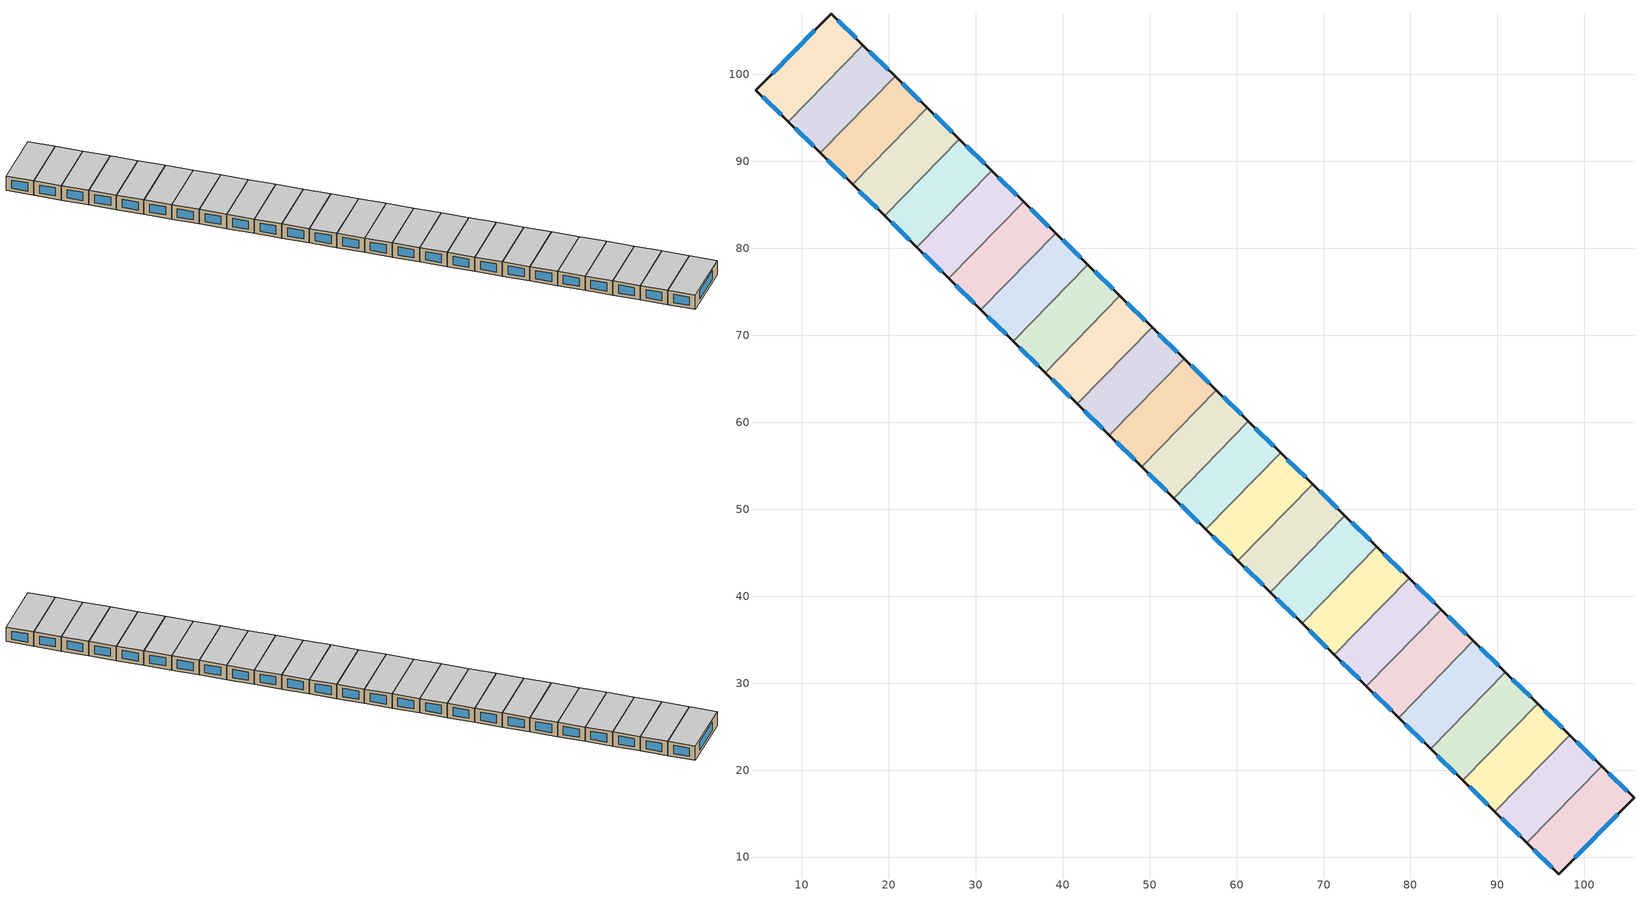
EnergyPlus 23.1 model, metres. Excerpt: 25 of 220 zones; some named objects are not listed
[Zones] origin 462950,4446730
b4d3a6907eb68654_F2_dwelling_0
 floor to b4d3a6907eb68654_F1_dwelling_0 (EU_floor_Construction): 105.7,16.8 97.07,8.03 93.39,11.62 101.99,20.43 z6
 wall outside (EU_wall_Construction): 93.39,11.62 97.07,8.03 105.7,16.8 101.99,20.43 z6:9
 wall to b4d3a6907eb68654_F2_dwelling_1 (EU_wall_Construction): 101.99,20.43 93.39,11.62 z6:9
 window (EU_Window_Construction): 104.91,17.58 102.79,19.65 / 98.92,9.91 103.85,14.92 / 94.18,10.85 96.28,8.8 z6.64:8.36
 ceiling to b4d3a6907eb68654_F3_dwelling_0 (EU_floor_Construction): 97.07,8.03 105.7,16.8 101.99,20.43 93.39,11.62 z9
b4d3a6907eb68654_F2_dwelling_1
 floor to b4d3a6907eb68654_F1_dwelling_1 (EU_floor_Construction): 101.99,20.43 93.39,11.62 89.7,15.23 98.3,24.03 z6
 wall outside (EU_wall_Construction): 89.7,15.23 93.39,11.62 / 101.99,20.43 98.3,24.03 z6:9
 wall to b4d3a6907eb68654_F2_dwelling_2 (EU_wall_Construction): 98.3,24.03 89.7,15.23 z6:9
 window (EU_Window_Construction): 90.49,14.45 92.6,12.39 / 101.2,21.2 99.09,23.26 z6.64:8.36
 ceiling to b4d3a6907eb68654_F3_dwelling_1 (EU_floor_Construction): 93.39,11.62 101.99,20.43 98.3,24.03 89.7,15.23 z9
b4d3a6907eb68654_F2_dwelling_10
 floor to b4d3a6907eb68654_F1_dwelling_10 (EU_floor_Construction): 68.76,52.88 60.16,44.08 56.47,47.69 65.06,56.49 z6
 wall outside (EU_wall_Construction): 56.47,47.69 60.16,44.08 / 68.76,52.88 65.06,56.49 z6:9
 wall to b4d3a6907eb68654_F2_dwelling_9 (EU_wall_Construction): 60.16,44.08 68.76,52.88 z6:9
 wall to b4d3a6907eb68654_F2_dwelling_11 (EU_wall_Construction): 65.06,56.49 56.47,47.69 z6:9
 window (EU_Window_Construction): 57.26,46.91 59.37,44.85 / 67.97,53.65 65.85,55.72 z6.64:8.36
 ceiling to b4d3a6907eb68654_F3_dwelling_10 (EU_floor_Construction): 60.16,44.08 68.76,52.88 65.06,56.49 56.47,47.69 z9
b4d3a6907eb68654_F2_dwelling_11
 floor to b4d3a6907eb68654_F1_dwelling_11 (EU_floor_Construction): 65.06,56.49 56.47,47.69 52.77,51.29 61.37,60.1 z6
 wall outside (EU_wall_Construction): 52.77,51.29 56.47,47.69 / 65.06,56.49 61.37,60.1 z6:9
 wall to b4d3a6907eb68654_F2_dwelling_12 (EU_wall_Construction): 61.37,60.1 52.77,51.29 z6:9
 window (EU_Window_Construction): 53.56,50.52 55.67,48.46 / 64.27,57.26 62.16,59.32 z6.64:8.36
 ceiling to b4d3a6907eb68654_F3_dwelling_11 (EU_floor_Construction): 56.47,47.69 65.06,56.49 61.37,60.1 52.77,51.29 z9
b4d3a6907eb68654_F2_dwelling_12
 floor to b4d3a6907eb68654_F1_dwelling_12 (EU_floor_Construction): 61.37,60.1 52.77,51.29 49.08,54.9 57.68,63.7 z6
 wall outside (EU_wall_Construction): 49.08,54.9 52.77,51.29 / 61.37,60.1 57.68,63.7 z6:9
 wall to b4d3a6907eb68654_F2_dwelling_13 (EU_wall_Construction): 57.68,63.7 49.08,54.9 z6:9
 window (EU_Window_Construction): 49.87,54.13 51.98,52.06 / 60.58,60.87 58.47,62.93 z6.64:8.36
 ceiling to b4d3a6907eb68654_F3_dwelling_12 (EU_floor_Construction): 52.77,51.29 61.37,60.1 57.68,63.7 49.08,54.9 z9
b4d3a6907eb68654_F2_dwelling_13
 floor to b4d3a6907eb68654_F1_dwelling_13 (EU_floor_Construction): 57.68,63.7 49.08,54.9 45.39,58.51 53.98,67.31 z6
 wall outside (EU_wall_Construction): 45.39,58.51 49.08,54.9 / 57.68,63.7 53.98,67.31 z6:9
 wall to b4d3a6907eb68654_F2_dwelling_14 (EU_wall_Construction): 53.98,67.31 45.39,58.51 z6:9
 window (EU_Window_Construction): 46.18,57.73 48.29,55.67 / 56.89,64.47 54.77,66.54 z6.64:8.36
 ceiling to b4d3a6907eb68654_F3_dwelling_13 (EU_floor_Construction): 49.08,54.9 57.68,63.7 53.98,67.31 45.39,58.51 z9
b4d3a6907eb68654_F2_dwelling_14
 floor to b4d3a6907eb68654_F1_dwelling_14 (EU_floor_Construction): 53.98,67.31 45.39,58.51 41.69,62.11 50.29,70.92 z6
 wall outside (EU_wall_Construction): 41.69,62.11 45.39,58.51 / 53.98,67.31 50.29,70.92 z6:9
 wall to b4d3a6907eb68654_F2_dwelling_15 (EU_wall_Construction): 50.29,70.92 41.69,62.11 z6:9
 window (EU_Window_Construction): 42.48,61.34 44.59,59.28 / 53.19,68.08 51.08,70.14 z6.64:8.36
 ceiling to b4d3a6907eb68654_F3_dwelling_14 (EU_floor_Construction): 45.39,58.51 53.98,67.31 50.29,70.92 41.69,62.11 z9
b4d3a6907eb68654_F2_dwelling_15
 floor to b4d3a6907eb68654_F1_dwelling_15 (EU_floor_Construction): 50.29,70.92 41.69,62.11 38,65.72 46.6,74.52 z6
 wall outside (EU_wall_Construction): 38,65.72 41.69,62.11 / 50.29,70.92 46.6,74.52 z6:9
 wall to b4d3a6907eb68654_F2_dwelling_16 (EU_wall_Construction): 46.6,74.52 38,65.72 z6:9
 window (EU_Window_Construction): 38.79,64.95 40.9,62.89 / 49.5,71.69 47.39,73.75 z6.64:8.36
 ceiling to b4d3a6907eb68654_F3_dwelling_15 (EU_floor_Construction): 41.69,62.11 50.29,70.92 46.6,74.52 38,65.72 z9
b4d3a6907eb68654_F2_dwelling_16
 floor to b4d3a6907eb68654_F1_dwelling_16 (EU_floor_Construction): 46.6,74.52 38,65.72 34.31,69.33 42.9,78.13 z6
 wall outside (EU_wall_Construction): 34.31,69.33 38,65.72 / 46.6,74.52 42.9,78.13 z6:9
 wall to b4d3a6907eb68654_F2_dwelling_17 (EU_wall_Construction): 42.9,78.13 34.31,69.33 z6:9
 window (EU_Window_Construction): 35.1,68.55 37.21,66.49 / 45.8,75.3 43.69,77.36 z6.64:8.36
 ceiling to b4d3a6907eb68654_F3_dwelling_16 (EU_floor_Construction): 38,65.72 46.6,74.52 42.9,78.13 34.31,69.33 z9
b4d3a6907eb68654_F2_dwelling_17
 floor to b4d3a6907eb68654_F1_dwelling_17 (EU_floor_Construction): 42.9,78.13 34.31,69.33 30.61,72.93 39.21,81.74 z6
 wall outside (EU_wall_Construction): 30.61,72.93 34.31,69.33 / 42.9,78.13 39.21,81.74 z6:9
 wall to b4d3a6907eb68654_F2_dwelling_18 (EU_wall_Construction): 39.21,81.74 30.61,72.93 z6:9
 window (EU_Window_Construction): 31.4,72.16 33.51,70.1 / 42.11,78.9 40,80.96 z6.64:8.36
 ceiling to b4d3a6907eb68654_F3_dwelling_17 (EU_floor_Construction): 34.31,69.33 42.9,78.13 39.21,81.74 30.61,72.93 z9
b4d3a6907eb68654_F2_dwelling_18
 floor to b4d3a6907eb68654_F1_dwelling_18 (EU_floor_Construction): 39.21,81.74 30.61,72.93 26.92,76.54 35.52,85.34 z6
 wall outside (EU_wall_Construction): 26.92,76.54 30.61,72.93 / 39.21,81.74 35.52,85.34 z6:9
 wall to b4d3a6907eb68654_F2_dwelling_19 (EU_wall_Construction): 35.52,85.34 26.92,76.54 z6:9
 window (EU_Window_Construction): 27.71,75.77 29.82,73.71 / 38.42,82.51 36.31,84.57 z6.64:8.36
 ceiling to b4d3a6907eb68654_F3_dwelling_18 (EU_floor_Construction): 30.61,72.93 39.21,81.74 35.52,85.34 26.92,76.54 z9
b4d3a6907eb68654_F2_dwelling_19
 floor to b4d3a6907eb68654_F1_dwelling_19 (EU_floor_Construction): 35.52,85.34 26.92,76.54 23.22,80.15 31.82,88.95 z6
 wall outside (EU_wall_Construction): 23.22,80.15 26.92,76.54 / 35.52,85.34 31.82,88.95 z6:9
 wall to b4d3a6907eb68654_F2_dwelling_20 (EU_wall_Construction): 31.82,88.95 23.22,80.15 z6:9
 window (EU_Window_Construction): 24.02,79.38 26.13,77.31 / 34.72,86.12 32.61,88.18 z6.64:8.36
 ceiling to b4d3a6907eb68654_F3_dwelling_19 (EU_floor_Construction): 26.92,76.54 35.52,85.34 31.82,88.95 23.22,80.15 z9
b4d3a6907eb68654_F2_dwelling_2
 floor to b4d3a6907eb68654_F1_dwelling_2 (EU_floor_Construction): 98.3,24.03 89.7,15.23 86.01,18.83 94.61,27.64 z6
 wall outside (EU_wall_Construction): 86.01,18.83 89.7,15.23 / 98.3,24.03 94.61,27.64 z6:9
 wall to b4d3a6907eb68654_F2_dwelling_3 (EU_wall_Construction): 94.61,27.64 86.01,18.83 z6:9
 window (EU_Window_Construction): 86.8,18.06 88.91,16 / 97.51,24.8 95.4,26.87 z6.64:8.36
 ceiling to b4d3a6907eb68654_F3_dwelling_2 (EU_floor_Construction): 89.7,15.23 98.3,24.03 94.61,27.64 86.01,18.83 z9
b4d3a6907eb68654_F2_dwelling_20
 floor to b4d3a6907eb68654_F1_dwelling_20 (EU_floor_Construction): 31.82,88.95 23.22,80.15 19.53,83.76 28.13,92.56 z6
 wall outside (EU_wall_Construction): 19.53,83.76 23.22,80.15 / 31.82,88.95 28.13,92.56 z6:9
 wall to b4d3a6907eb68654_F2_dwelling_21 (EU_wall_Construction): 28.13,92.56 19.53,83.76 z6:9
 window (EU_Window_Construction): 20.32,82.98 22.43,80.92 / 31.03,89.72 28.92,91.79 z6.64:8.36
 ceiling to b4d3a6907eb68654_F3_dwelling_20 (EU_floor_Construction): 23.22,80.15 31.82,88.95 28.13,92.56 19.53,83.76 z9
b4d3a6907eb68654_F2_dwelling_21
 floor to b4d3a6907eb68654_F1_dwelling_21 (EU_floor_Construction): 28.13,92.56 19.53,83.76 15.84,87.36 24.43,96.17 z6
 wall outside (EU_wall_Construction): 15.84,87.36 19.53,83.76 / 28.13,92.56 24.43,96.17 z6:9
 wall to b4d3a6907eb68654_F2_dwelling_22 (EU_wall_Construction): 24.43,96.17 15.84,87.36 z6:9
 window (EU_Window_Construction): 16.63,86.59 18.74,84.53 / 27.34,93.33 25.22,95.39 z6.64:8.36
 ceiling to b4d3a6907eb68654_F3_dwelling_21 (EU_floor_Construction): 19.53,83.76 28.13,92.56 24.43,96.17 15.84,87.36 z9
b4d3a6907eb68654_F2_dwelling_22
 floor to b4d3a6907eb68654_F1_dwelling_22 (EU_floor_Construction): 24.43,96.17 15.84,87.36 12.14,90.97 20.74,99.77 z6
 wall outside (EU_wall_Construction): 12.14,90.97 15.84,87.36 / 24.43,96.17 20.74,99.77 z6:9
 wall to b4d3a6907eb68654_F2_dwelling_23 (EU_wall_Construction): 20.74,99.77 12.14,90.97 z6:9
 window (EU_Window_Construction): 12.94,90.2 15.05,88.14 / 23.64,96.94 21.53,99 z6.64:8.36
 ceiling to b4d3a6907eb68654_F3_dwelling_22 (EU_floor_Construction): 15.84,87.36 24.43,96.17 20.74,99.77 12.14,90.97 z9
b4d3a6907eb68654_F2_dwelling_23
 floor to b4d3a6907eb68654_F1_dwelling_23 (EU_floor_Construction): 20.74,99.77 12.14,90.97 8.45,94.58 17.04,103.38 z6
 wall outside (EU_wall_Construction): 8.45,94.58 12.14,90.97 / 20.74,99.77 17.04,103.38 z6:9
 wall to b4d3a6907eb68654_F2_dwelling_24 (EU_wall_Construction): 17.04,103.38 8.45,94.58 z6:9
 window (EU_Window_Construction): 9.24,93.81 11.35,91.74 / 19.95,100.55 17.84,102.61 z6.64:8.36
 ceiling to b4d3a6907eb68654_F3_dwelling_23 (EU_floor_Construction): 12.14,90.97 20.74,99.77 17.04,103.38 8.45,94.58 z9
b4d3a6907eb68654_F2_dwelling_24
 floor to b4d3a6907eb68654_F1_dwelling_24 (EU_floor_Construction): 17.04,103.38 8.45,94.58 4.74,98.2 13.37,106.97 z6
 wall outside (EU_wall_Construction): 17.04,103.38 13.37,106.97 4.74,98.2 8.45,94.58 z6:9
 window (EU_Window_Construction): 5.53,97.43 7.65,95.36 / 11.52,105.09 6.59,100.08 / 16.26,104.15 14.15,106.2 z6.64:8.36
 ceiling to b4d3a6907eb68654_F3_dwelling_24 (EU_floor_Construction): 8.45,94.58 17.04,103.38 13.37,106.97 4.74,98.2 z9
b4d3a6907eb68654_F2_dwelling_3
 floor to b4d3a6907eb68654_F1_dwelling_3 (EU_floor_Construction): 94.61,27.64 86.01,18.83 82.32,22.44 90.91,31.24 z6
 wall outside (EU_wall_Construction): 82.32,22.44 86.01,18.83 / 94.61,27.64 90.91,31.24 z6:9
 wall to b4d3a6907eb68654_F2_dwelling_4 (EU_wall_Construction): 90.91,31.24 82.32,22.44 z6:9
 window (EU_Window_Construction): 83.11,21.67 85.22,19.61 / 93.82,28.41 91.71,30.47 z6.64:8.36
 ceiling to b4d3a6907eb68654_F3_dwelling_3 (EU_floor_Construction): 86.01,18.83 94.61,27.64 90.91,31.24 82.32,22.44 z9
b4d3a6907eb68654_F2_dwelling_4
 floor to b4d3a6907eb68654_F1_dwelling_4 (EU_floor_Construction): 90.91,31.24 82.32,22.44 78.62,26.05 87.22,34.85 z6
 wall outside (EU_wall_Construction): 78.62,26.05 82.32,22.44 / 90.91,31.24 87.22,34.85 z6:9
 wall to b4d3a6907eb68654_F2_dwelling_5 (EU_wall_Construction): 87.22,34.85 78.62,26.05 z6:9
 window (EU_Window_Construction): 79.41,25.27 81.52,23.21 / 90.12,32.02 88.01,34.08 z6.64:8.36
 ceiling to b4d3a6907eb68654_F3_dwelling_4 (EU_floor_Construction): 82.32,22.44 90.91,31.24 87.22,34.85 78.62,26.05 z9
b4d3a6907eb68654_F2_dwelling_5
 floor to b4d3a6907eb68654_F1_dwelling_5 (EU_floor_Construction): 87.22,34.85 78.62,26.05 74.93,29.65 83.53,38.46 z6
 wall outside (EU_wall_Construction): 74.93,29.65 78.62,26.05 / 87.22,34.85 83.53,38.46 z6:9
 wall to b4d3a6907eb68654_F2_dwelling_6 (EU_wall_Construction): 83.53,38.46 74.93,29.65 z6:9
 window (EU_Window_Construction): 75.72,28.88 77.83,26.82 / 86.43,35.62 84.32,37.68 z6.64:8.36
 ceiling to b4d3a6907eb68654_F3_dwelling_5 (EU_floor_Construction): 78.62,26.05 87.22,34.85 83.53,38.46 74.93,29.65 z9
b4d3a6907eb68654_F2_dwelling_6
 floor to b4d3a6907eb68654_F1_dwelling_6 (EU_floor_Construction): 83.53,38.46 74.93,29.65 71.24,33.26 79.84,42.06 z6
 wall outside (EU_wall_Construction): 71.24,33.26 74.93,29.65 / 83.53,38.46 79.84,42.06 z6:9
 wall to b4d3a6907eb68654_F2_dwelling_7 (EU_wall_Construction): 79.84,42.06 71.24,33.26 z6:9
 window (EU_Window_Construction): 72.03,32.49 74.14,30.43 / 82.74,39.23 80.63,41.29 z6.64:8.36
 ceiling to b4d3a6907eb68654_F3_dwelling_6 (EU_floor_Construction): 74.93,29.65 83.53,38.46 79.84,42.06 71.24,33.26 z9
b4d3a6907eb68654_F2_dwelling_7
 floor to b4d3a6907eb68654_F1_dwelling_7 (EU_floor_Construction): 79.84,42.06 71.24,33.26 67.54,36.87 76.14,45.67 z6
 wall outside (EU_wall_Construction): 67.54,36.87 71.24,33.26 / 79.84,42.06 76.14,45.67 z6:9
 wall to b4d3a6907eb68654_F2_dwelling_8 (EU_wall_Construction): 76.14,45.67 67.54,36.87 z6:9
 window (EU_Window_Construction): 68.34,36.09 70.45,34.03 / 79.04,42.84 76.93,44.9 z6.64:8.36
 ceiling to b4d3a6907eb68654_F3_dwelling_7 (EU_floor_Construction): 71.24,33.26 79.84,42.06 76.14,45.67 67.54,36.87 z9
b4d3a6907eb68654_F2_dwelling_8
 floor to b4d3a6907eb68654_F1_dwelling_8 (EU_floor_Construction): 76.14,45.67 67.54,36.87 63.85,40.47 72.45,49.28 z6
 wall outside (EU_wall_Construction): 63.85,40.47 67.54,36.87 / 76.14,45.67 72.45,49.28 z6:9
 wall to b4d3a6907eb68654_F2_dwelling_9 (EU_wall_Construction): 72.45,49.28 63.85,40.47 z6:9
 window (EU_Window_Construction): 64.64,39.7 66.75,37.64 / 75.35,46.44 73.24,48.5 z6.64:8.36
 ceiling to b4d3a6907eb68654_F3_dwelling_8 (EU_floor_Construction): 67.54,36.87 76.14,45.67 72.45,49.28 63.85,40.47 z9
b4d3a6907eb68654_F2_dwelling_9
 floor to b4d3a6907eb68654_F1_dwelling_9 (EU_floor_Construction): 72.45,49.28 63.85,40.47 60.16,44.08 68.76,52.88 z6
 wall outside (EU_wall_Construction): 60.16,44.08 63.85,40.47 / 72.45,49.28 68.76,52.88 z6:9
 window (EU_Window_Construction): 60.95,43.31 63.06,41.25 / 71.66,50.05 69.55,52.11 z6.64:8.36
 ceiling to b4d3a6907eb68654_F3_dwelling_9 (EU_floor_Construction): 63.85,40.47 72.45,49.28 68.76,52.88 60.16,44.08 z9
[Building]
EU S2 Campaign: North Axis=0; Terrain=City; Solar Distribution=FullExterior
[Site:Location]
Yerevan-Zvartnots.Intl.AP: Latitude=40.15; Longitude=44.383; Time Zone=4; Elevation=854
[SizingPeriod:WeatherFileDays]
AnnualSizingPeriod: Begin Month=1; Begin Day of Month=1; End Month=12; End Day of Month=31; Day of Week for Start Day=Monday; Use Weather File Daylight Saving Period=No; Use Weather File Rain and Snow Indicators=No
[MATERIAL]
EU_InternalMass_Material: Roughness=MediumRough; Thickness=0.1; Conductivity=1; Density=1800; Specific Heat=900; Thermal Absorptance=0.9; Solar Absorptance=0.7; Visible Absorptance=0.7
[MATERIAL:NOMASS] Roughness=MediumRough; Thermal Absorptance=0.9; Solar Absorptance=0.7; Visible Absorptance=0.7
Name | Thermal Resistance
EU_wall_NoMass | 1.05043
EU_floor_NoMass | 0.478065
[WINDOWMATERIAL:SIMPLEGLAZINGSYSTEM]
EU_Window_SimpleGlazing: UFactor=2.5566; Solar Heat Gain Coefficient=0.75; Visible Transmittance=0.75
[CONSTRUCTION]
EU_wall_Construction: EU_wall_NoMass
EU_floor_Construction: EU_floor_NoMass
EU_Window_Construction: EU_Window_SimpleGlazing
EU_InternalMass_Construction: EU_InternalMass_Material
[ZONE] Type=1; Multiplier=1; Ceiling Height=autocalculate; Floor Area=autocalculate; Part of Total Floor Area=Yes
Name | Volume
b4d3a6907eb68654_F2_dwelling_0; b4d3a6907eb68654_F2_dwelling_5 | 190.563
b4d3a6907eb68654_F2_dwelling_1; b4d3a6907eb68654_F2_dwelling_2 | 190.556
b4d3a6907eb68654_F2_dwelling_10; b4d3a6907eb68654_F2_dwelling_8 | 190.575
b4d3a6907eb68654_F2_dwelling_11 | 190.55
b4d3a6907eb68654_F2_dwelling_12 | 190.549
b4d3a6907eb68654_F2_dwelling_13; b4d3a6907eb68654_F2_dwelling_3; b4d3a6907eb68654_F2_dwelling_4 | 190.582
b4d3a6907eb68654_F2_dwelling_14 | 190.557
b4d3a6907eb68654_F2_dwelling_15 | 190.59
b4d3a6907eb68654_F2_dwelling_16 | 190.545
b4d3a6907eb68654_F2_dwelling_17 | 190.58
b4d3a6907eb68654_F2_dwelling_18 | 190.534
b4d3a6907eb68654_F2_dwelling_19 | 190.562
b4d3a6907eb68654_F2_dwelling_20 | 190.587
b4d3a6907eb68654_F2_dwelling_21 | 190.524
b4d3a6907eb68654_F2_dwelling_22 | 190.558
b4d3a6907eb68654_F2_dwelling_23 | 190.609
b4d3a6907eb68654_F2_dwelling_24 | 190.527
b4d3a6907eb68654_F2_dwelling_6 | 190.553
b4d3a6907eb68654_F2_dwelling_7 | 190.56
b4d3a6907eb68654_F2_dwelling_9 | 190.523
[INTERNALMASS] Construction=EU_InternalMass_Construction
Name | Zone or ZoneList | Surface Area
b4d3a6907eb68654_F2_dwelling_0_EU_InternalMass | b4d3a6907eb68654_F2_dwelling_0 | 63.5208
b4d3a6907eb68654_F2_dwelling_1_EU_InternalMass | b4d3a6907eb68654_F2_dwelling_1 | 63.5187
b4d3a6907eb68654_F2_dwelling_2_EU_InternalMass | b4d3a6907eb68654_F2_dwelling_2 | 63.5187
b4d3a6907eb68654_F2_dwelling_3_EU_InternalMass | b4d3a6907eb68654_F2_dwelling_3 | 63.5273
b4d3a6907eb68654_F2_dwelling_4_EU_InternalMass | b4d3a6907eb68654_F2_dwelling_4 | 63.5273
b4d3a6907eb68654_F2_dwelling_5_EU_InternalMass | b4d3a6907eb68654_F2_dwelling_5 | 63.5211
b4d3a6907eb68654_F2_dwelling_6_EU_InternalMass | b4d3a6907eb68654_F2_dwelling_6 | 63.5176
b4d3a6907eb68654_F2_dwelling_7_EU_InternalMass | b4d3a6907eb68654_F2_dwelling_7 | 63.52
b4d3a6907eb68654_F2_dwelling_8_EU_InternalMass | b4d3a6907eb68654_F2_dwelling_8 | 63.5251
b4d3a6907eb68654_F2_dwelling_9_EU_InternalMass | b4d3a6907eb68654_F2_dwelling_9 | 63.5077
b4d3a6907eb68654_F2_dwelling_10_EU_InternalMass | b4d3a6907eb68654_F2_dwelling_10 | 63.5251
b4d3a6907eb68654_F2_dwelling_11_EU_InternalMass | b4d3a6907eb68654_F2_dwelling_11 | 63.5164
b4d3a6907eb68654_F2_dwelling_12_EU_InternalMass | b4d3a6907eb68654_F2_dwelling_12 | 63.5164
b4d3a6907eb68654_F2_dwelling_13_EU_InternalMass | b4d3a6907eb68654_F2_dwelling_13 | 63.5277
b4d3a6907eb68654_F2_dwelling_14_EU_InternalMass | b4d3a6907eb68654_F2_dwelling_14 | 63.5189
b4d3a6907eb68654_F2_dwelling_15_EU_InternalMass | b4d3a6907eb68654_F2_dwelling_15 | 63.5301
b4d3a6907eb68654_F2_dwelling_16_EU_InternalMass | b4d3a6907eb68654_F2_dwelling_16 | 63.5153
b4d3a6907eb68654_F2_dwelling_17_EU_InternalMass | b4d3a6907eb68654_F2_dwelling_17 | 63.5265
b4d3a6907eb68654_F2_dwelling_18_EU_InternalMass | b4d3a6907eb68654_F2_dwelling_18 | 63.5116
b4d3a6907eb68654_F2_dwelling_19_EU_InternalMass | b4d3a6907eb68654_F2_dwelling_19 | 63.5204
b4d3a6907eb68654_F2_dwelling_20_EU_InternalMass | b4d3a6907eb68654_F2_dwelling_20 | 63.529
b4d3a6907eb68654_F2_dwelling_21_EU_InternalMass | b4d3a6907eb68654_F2_dwelling_21 | 63.508
b4d3a6907eb68654_F2_dwelling_22_EU_InternalMass | b4d3a6907eb68654_F2_dwelling_22 | 63.5192
b4d3a6907eb68654_F2_dwelling_23_EU_InternalMass | b4d3a6907eb68654_F2_dwelling_23 | 63.5366
b4d3a6907eb68654_F2_dwelling_24_EU_InternalMass | b4d3a6907eb68654_F2_dwelling_24 | 63.5092
[OTHEREQUIPMENT] Fuel Type=Electricity; Design Level Calculation Method=Watts/Area; Power per Zone Floor Area=1; Fraction Latent=0; Fraction Radiant=0; Fraction Lost=0; Carbon Dioxide Generation Rate=0; EndUse Subcategory=EU_Step8_InternalGains
Name | Zone or ZoneList or Space or SpaceList | Schedule
EU_Step8_InternalGain_b4d3a6907eb68654_F2_dwelling_0_f000 | b4d3a6907eb68654_F2_dwelling_0 | EU_Step8_GainSchedule_b4d3a6907eb68654_F2_dwelling_0_f000
EU_Step8_InternalGain_b4d3a6907eb68654_F2_dwelling_1_f000 | b4d3a6907eb68654_F2_dwelling_1 | EU_Step8_GainSchedule_b4d3a6907eb68654_F2_dwelling_1_f000
EU_Step8_InternalGain_b4d3a6907eb68654_F2_dwelling_2_f000 | b4d3a6907eb68654_F2_dwelling_2 | EU_Step8_GainSchedule_b4d3a6907eb68654_F2_dwelling_2_f000
EU_Step8_InternalGain_b4d3a6907eb68654_F2_dwelling_3_f000 | b4d3a6907eb68654_F2_dwelling_3 | EU_Step8_GainSchedule_b4d3a6907eb68654_F2_dwelling_3_f000
EU_Step8_InternalGain_b4d3a6907eb68654_F2_dwelling_4_f000 | b4d3a6907eb68654_F2_dwelling_4 | EU_Step8_GainSchedule_b4d3a6907eb68654_F2_dwelling_4_f000
EU_Step8_InternalGain_b4d3a6907eb68654_F2_dwelling_5_f000 | b4d3a6907eb68654_F2_dwelling_5 | EU_Step8_GainSchedule_b4d3a6907eb68654_F2_dwelling_5_f000
EU_Step8_InternalGain_b4d3a6907eb68654_F2_dwelling_6_f000 | b4d3a6907eb68654_F2_dwelling_6 | EU_Step8_GainSchedule_b4d3a6907eb68654_F2_dwelling_6_f000
EU_Step8_InternalGain_b4d3a6907eb68654_F2_dwelling_7_f000 | b4d3a6907eb68654_F2_dwelling_7 | EU_Step8_GainSchedule_b4d3a6907eb68654_F2_dwelling_7_f000
EU_Step8_InternalGain_b4d3a6907eb68654_F2_dwelling_8_f000 | b4d3a6907eb68654_F2_dwelling_8 | EU_Step8_GainSchedule_b4d3a6907eb68654_F2_dwelling_8_f000
EU_Step8_InternalGain_b4d3a6907eb68654_F2_dwelling_9_f000 | b4d3a6907eb68654_F2_dwelling_9 | EU_Step8_GainSchedule_b4d3a6907eb68654_F2_dwelling_9_f000
EU_Step8_InternalGain_b4d3a6907eb68654_F2_dwelling_10_f000 | b4d3a6907eb68654_F2_dwelling_10 | EU_Step8_GainSchedule_b4d3a6907eb68654_F2_dwelling_10_f000
EU_Step8_InternalGain_b4d3a6907eb68654_F2_dwelling_11_f000 | b4d3a6907eb68654_F2_dwelling_11 | EU_Step8_GainSchedule_b4d3a6907eb68654_F2_dwelling_11_f000
EU_Step8_InternalGain_b4d3a6907eb68654_F2_dwelling_12_f000 | b4d3a6907eb68654_F2_dwelling_12 | EU_Step8_GainSchedule_b4d3a6907eb68654_F2_dwelling_12_f000
EU_Step8_InternalGain_b4d3a6907eb68654_F2_dwelling_13_f000 | b4d3a6907eb68654_F2_dwelling_13 | EU_Step8_GainSchedule_b4d3a6907eb68654_F2_dwelling_13_f000
EU_Step8_InternalGain_b4d3a6907eb68654_F2_dwelling_14_f000 | b4d3a6907eb68654_F2_dwelling_14 | EU_Step8_GainSchedule_b4d3a6907eb68654_F2_dwelling_14_f000
EU_Step8_InternalGain_b4d3a6907eb68654_F2_dwelling_15_f000 | b4d3a6907eb68654_F2_dwelling_15 | EU_Step8_GainSchedule_b4d3a6907eb68654_F2_dwelling_15_f000
EU_Step8_InternalGain_b4d3a6907eb68654_F2_dwelling_16_f000 | b4d3a6907eb68654_F2_dwelling_16 | EU_Step8_GainSchedule_b4d3a6907eb68654_F2_dwelling_16_f000
EU_Step8_InternalGain_b4d3a6907eb68654_F2_dwelling_17_f000 | b4d3a6907eb68654_F2_dwelling_17 | EU_Step8_GainSchedule_b4d3a6907eb68654_F2_dwelling_17_f000
EU_Step8_InternalGain_b4d3a6907eb68654_F2_dwelling_18_f000 | b4d3a6907eb68654_F2_dwelling_18 | EU_Step8_GainSchedule_b4d3a6907eb68654_F2_dwelling_18_f000
EU_Step8_InternalGain_b4d3a6907eb68654_F2_dwelling_19_f000 | b4d3a6907eb68654_F2_dwelling_19 | EU_Step8_GainSchedule_b4d3a6907eb68654_F2_dwelling_19_f000
EU_Step8_InternalGain_b4d3a6907eb68654_F2_dwelling_20_f000 | b4d3a6907eb68654_F2_dwelling_20 | EU_Step8_GainSchedule_b4d3a6907eb68654_F2_dwelling_20_f000
EU_Step8_InternalGain_b4d3a6907eb68654_F2_dwelling_21_f000 | b4d3a6907eb68654_F2_dwelling_21 | EU_Step8_GainSchedule_b4d3a6907eb68654_F2_dwelling_21_f000
EU_Step8_InternalGain_b4d3a6907eb68654_F2_dwelling_22_f000 | b4d3a6907eb68654_F2_dwelling_22 | EU_Step8_GainSchedule_b4d3a6907eb68654_F2_dwelling_22_f000
EU_Step8_InternalGain_b4d3a6907eb68654_F2_dwelling_23_f000 | b4d3a6907eb68654_F2_dwelling_23 | EU_Step8_GainSchedule_b4d3a6907eb68654_F2_dwelling_23_f000
EU_Step8_InternalGain_b4d3a6907eb68654_F2_dwelling_24_f000 | b4d3a6907eb68654_F2_dwelling_24 | EU_Step8_GainSchedule_b4d3a6907eb68654_F2_dwelling_24_f000
[ZONEVENTILATION:DESIGNFLOWRATE] Schedule=EU_AlwaysOn; Design Flow Rate Calculation Method=AirChanges/Hour; Air Changes per Hour=0.557805; Ventilation Type=Natural; Fan Pressure Rise=0; Fan Total Efficiency=1; Constant Term Coefficient=1; Temperature Term Coefficient=0; Velocity Term Coefficient=0; Velocity Squared Term Coefficient=0; Minimum Indoor Temperature=-100; Maximum Indoor Temperature=100; Delta Temperature=-100; Minimum Outdoor Temperature=-100; Maximum Outdoor Temperature=100; Maximum Wind Speed=40
Name | Zone or ZoneList or Space or SpaceList
EU_ConstantAir_b4d3a6907eb68654_F2_dwelling_0 | b4d3a6907eb68654_F2_dwelling_0
EU_ConstantAir_b4d3a6907eb68654_F2_dwelling_1 | b4d3a6907eb68654_F2_dwelling_1
EU_ConstantAir_b4d3a6907eb68654_F2_dwelling_2 | b4d3a6907eb68654_F2_dwelling_2
EU_ConstantAir_b4d3a6907eb68654_F2_dwelling_3 | b4d3a6907eb68654_F2_dwelling_3
EU_ConstantAir_b4d3a6907eb68654_F2_dwelling_4 | b4d3a6907eb68654_F2_dwelling_4
EU_ConstantAir_b4d3a6907eb68654_F2_dwelling_5 | b4d3a6907eb68654_F2_dwelling_5
EU_ConstantAir_b4d3a6907eb68654_F2_dwelling_6 | b4d3a6907eb68654_F2_dwelling_6
EU_ConstantAir_b4d3a6907eb68654_F2_dwelling_7 | b4d3a6907eb68654_F2_dwelling_7
EU_ConstantAir_b4d3a6907eb68654_F2_dwelling_8 | b4d3a6907eb68654_F2_dwelling_8
EU_ConstantAir_b4d3a6907eb68654_F2_dwelling_9 | b4d3a6907eb68654_F2_dwelling_9
EU_ConstantAir_b4d3a6907eb68654_F2_dwelling_10 | b4d3a6907eb68654_F2_dwelling_10
EU_ConstantAir_b4d3a6907eb68654_F2_dwelling_11 | b4d3a6907eb68654_F2_dwelling_11
EU_ConstantAir_b4d3a6907eb68654_F2_dwelling_12 | b4d3a6907eb68654_F2_dwelling_12
EU_ConstantAir_b4d3a6907eb68654_F2_dwelling_13 | b4d3a6907eb68654_F2_dwelling_13
EU_ConstantAir_b4d3a6907eb68654_F2_dwelling_14 | b4d3a6907eb68654_F2_dwelling_14
EU_ConstantAir_b4d3a6907eb68654_F2_dwelling_15 | b4d3a6907eb68654_F2_dwelling_15
EU_ConstantAir_b4d3a6907eb68654_F2_dwelling_16 | b4d3a6907eb68654_F2_dwelling_16
EU_ConstantAir_b4d3a6907eb68654_F2_dwelling_17 | b4d3a6907eb68654_F2_dwelling_17
EU_ConstantAir_b4d3a6907eb68654_F2_dwelling_18 | b4d3a6907eb68654_F2_dwelling_18
EU_ConstantAir_b4d3a6907eb68654_F2_dwelling_19 | b4d3a6907eb68654_F2_dwelling_19
EU_ConstantAir_b4d3a6907eb68654_F2_dwelling_20 | b4d3a6907eb68654_F2_dwelling_20
EU_ConstantAir_b4d3a6907eb68654_F2_dwelling_21 | b4d3a6907eb68654_F2_dwelling_21
EU_ConstantAir_b4d3a6907eb68654_F2_dwelling_22 | b4d3a6907eb68654_F2_dwelling_22
EU_ConstantAir_b4d3a6907eb68654_F2_dwelling_23 | b4d3a6907eb68654_F2_dwelling_23
EU_ConstantAir_b4d3a6907eb68654_F2_dwelling_24 | b4d3a6907eb68654_F2_dwelling_24
[HVACTEMPLATE:ZONE:IDEALLOADSAIRSYSTEM] System Availability Schedule=EU_AlwaysOn; Maximum Heating Supply Air Temperature=50; Minimum Cooling Supply Air Temperature=13; Maximum Heating Supply Air Humidity Ratio=0.0156; Minimum Cooling Supply Air Humidity Ratio=0.0077; Heating Limit=NoLimit; Cooling Limit=NoLimit; Heating Availability Schedule=EU_AlwaysOn; Cooling Availability Schedule=EU_CoolingOff; Dehumidification Control Type=ConstantSensibleHeatRatio; Cooling Sensible Heat Ratio=0.7; Dehumidification Setpoint=60; Humidification Control Type=None; Humidification Setpoint=30; Outdoor Air Method=None; Outdoor Air Flow Rate per Person=0.00944; Outdoor Air Flow Rate per Zone Floor Area=0; Outdoor Air Flow Rate per Zone=0; Demand Controlled Ventilation Type=None; Outdoor Air Economizer Type=NoEconomizer; Heat Recovery Type=None; Sensible Heat Recovery Effectiveness=0.7; Latent Heat Recovery Effectiveness=0.65
Name | Template Thermostat
b4d3a6907eb68654_F2_dwelling_0 | EU_HeatOnly_b4d3a6907eb68654_F2_dwelling_0
b4d3a6907eb68654_F2_dwelling_1 | EU_HeatOnly_b4d3a6907eb68654_F2_dwelling_1
b4d3a6907eb68654_F2_dwelling_2 | EU_HeatOnly_b4d3a6907eb68654_F2_dwelling_2
b4d3a6907eb68654_F2_dwelling_3 | EU_HeatOnly_b4d3a6907eb68654_F2_dwelling_3
b4d3a6907eb68654_F2_dwelling_4 | EU_HeatOnly_b4d3a6907eb68654_F2_dwelling_4
b4d3a6907eb68654_F2_dwelling_5 | EU_HeatOnly_b4d3a6907eb68654_F2_dwelling_5
b4d3a6907eb68654_F2_dwelling_6 | EU_HeatOnly_b4d3a6907eb68654_F2_dwelling_6
b4d3a6907eb68654_F2_dwelling_7 | EU_HeatOnly_b4d3a6907eb68654_F2_dwelling_7
b4d3a6907eb68654_F2_dwelling_8 | EU_HeatOnly_b4d3a6907eb68654_F2_dwelling_8
b4d3a6907eb68654_F2_dwelling_9 | EU_HeatOnly_b4d3a6907eb68654_F2_dwelling_9
b4d3a6907eb68654_F2_dwelling_10 | EU_HeatOnly_b4d3a6907eb68654_F2_dwelling_10
b4d3a6907eb68654_F2_dwelling_11 | EU_HeatOnly_b4d3a6907eb68654_F2_dwelling_11
b4d3a6907eb68654_F2_dwelling_12 | EU_HeatOnly_b4d3a6907eb68654_F2_dwelling_12
b4d3a6907eb68654_F2_dwelling_13 | EU_HeatOnly_b4d3a6907eb68654_F2_dwelling_13
b4d3a6907eb68654_F2_dwelling_14 | EU_HeatOnly_b4d3a6907eb68654_F2_dwelling_14
b4d3a6907eb68654_F2_dwelling_15 | EU_HeatOnly_b4d3a6907eb68654_F2_dwelling_15
b4d3a6907eb68654_F2_dwelling_16 | EU_HeatOnly_b4d3a6907eb68654_F2_dwelling_16
b4d3a6907eb68654_F2_dwelling_17 | EU_HeatOnly_b4d3a6907eb68654_F2_dwelling_17
b4d3a6907eb68654_F2_dwelling_18 | EU_HeatOnly_b4d3a6907eb68654_F2_dwelling_18
b4d3a6907eb68654_F2_dwelling_19 | EU_HeatOnly_b4d3a6907eb68654_F2_dwelling_19
b4d3a6907eb68654_F2_dwelling_20 | EU_HeatOnly_b4d3a6907eb68654_F2_dwelling_20
b4d3a6907eb68654_F2_dwelling_21 | EU_HeatOnly_b4d3a6907eb68654_F2_dwelling_21
b4d3a6907eb68654_F2_dwelling_22 | EU_HeatOnly_b4d3a6907eb68654_F2_dwelling_22
b4d3a6907eb68654_F2_dwelling_23 | EU_HeatOnly_b4d3a6907eb68654_F2_dwelling_23
b4d3a6907eb68654_F2_dwelling_24 | EU_HeatOnly_b4d3a6907eb68654_F2_dwelling_24
[SIZING:ZONE] Zone Cooling Design Supply Air Temperature Input Method=SupplyAirTemperature; Zone Cooling Design Supply Air Temperature=13; Zone Heating Design Supply Air Temperature Input Method=SupplyAirTemperature; Zone Heating Design Supply Air Temperature=50; Zone Cooling Design Supply Air Humidity Ratio=0.008; Zone Heating Design Supply Air Humidity Ratio=0.008; Cooling Design Air Flow Method=DesignDay; Cooling Design Air Flow Rate=0; Cooling Minimum Air Flow per Zone Floor Area=0.000762; Cooling Minimum Air Flow=0; Cooling Minimum Air Flow Fraction=0.2; Heating Design Air Flow Method=DesignDay; Heating Design Air Flow Rate=0; Heating Maximum Air Flow per Zone Floor Area=0.002032; Heating Maximum Air Flow=0.141576; Heating Maximum Air Flow Fraction=0.3; Account for Dedicated Outdoor Air System=No; Dedicated Outdoor Air System Control Strategy=NeutralSupplyAir; Dedicated Outdoor Air Low Setpoint Temperature for Design=autosize; Dedicated Outdoor Air High Setpoint Temperature for Design=autosize; Zone Load Sizing Method=Sensible Load Only No Latent Load; Zone Latent Cooling Design Supply Air Humidity Ratio Input Method=HumidityRatioDifference; Zone Cooling Design Supply Air Humidity Ratio Difference=0.005; Zone Latent Heating Design Supply Air Humidity Ratio Input Method=HumidityRatioDifference; Zone Humidification Design Supply Air Humidity Ratio Difference=0.005
b4d3a6907eb68654_F2_dwelling_0; b4d3a6907eb68654_F2_dwelling_1; b4d3a6907eb68654_F2_dwelling_2; b4d3a6907eb68654_F2_dwelling_3; b4d3a6907eb68654_F2_dwelling_4; b4d3a6907eb68654_F2_dwelling_5; b4d3a6907eb68654_F2_dwelling_6; b4d3a6907eb68654_F2_dwelling_7; b4d3a6907eb68654_F2_dwelling_8; b4d3a6907eb68654_F2_dwelling_9; b4d3a6907eb68654_F2_dwelling_10; b4d3a6907eb68654_F2_dwelling_11; b4d3a6907eb68654_F2_dwelling_12; b4d3a6907eb68654_F2_dwelling_13; b4d3a6907eb68654_F2_dwelling_14; b4d3a6907eb68654_F2_dwelling_15; b4d3a6907eb68654_F2_dwelling_16; b4d3a6907eb68654_F2_dwelling_17; b4d3a6907eb68654_F2_dwelling_18; b4d3a6907eb68654_F2_dwelling_19; b4d3a6907eb68654_F2_dwelling_20; b4d3a6907eb68654_F2_dwelling_21; b4d3a6907eb68654_F2_dwelling_22; b4d3a6907eb68654_F2_dwelling_23; b4d3a6907eb68654_F2_dwelling_24
[SCHEDULE:CONSTANT]
Name | Hourly Value
EU_AlwaysOn | 1
EU_CoolingOff | 0
[SCHEDULE:FILE] Column Number=1; Rows to Skip at Top=0; Number of Hours of Data=8760; Column Separator=Comma; Interpolate to Timestep=No; Minutes per Item=60; Adjust Schedule for Daylight Savings=Yes
Name | File
EU_Step8_GainSchedule_b4d3a6907eb68654_F2_dwelling_0_f000 | ../../schedules/b4d3a6907eb68654/b4d3a6907eb68654_F2_dwelling_0_f000_gain.csv
EU_Step8_GainSchedule_b4d3a6907eb68654_F2_dwelling_1_f000 | ../../schedules/b4d3a6907eb68654/b4d3a6907eb68654_F2_dwelling_1_f000_gain.csv
EU_Step8_GainSchedule_b4d3a6907eb68654_F2_dwelling_2_f000 | ../../schedules/b4d3a6907eb68654/b4d3a6907eb68654_F2_dwelling_2_f000_gain.csv
EU_Step8_GainSchedule_b4d3a6907eb68654_F2_dwelling_3_f000 | ../../schedules/b4d3a6907eb68654/b4d3a6907eb68654_F2_dwelling_3_f000_gain.csv
EU_Step8_GainSchedule_b4d3a6907eb68654_F2_dwelling_4_f000 | ../../schedules/b4d3a6907eb68654/b4d3a6907eb68654_F2_dwelling_4_f000_gain.csv
EU_Step8_GainSchedule_b4d3a6907eb68654_F2_dwelling_5_f000 | ../../schedules/b4d3a6907eb68654/b4d3a6907eb68654_F2_dwelling_5_f000_gain.csv
EU_Step8_GainSchedule_b4d3a6907eb68654_F2_dwelling_6_f000 | ../../schedules/b4d3a6907eb68654/b4d3a6907eb68654_F2_dwelling_6_f000_gain.csv
EU_Step8_GainSchedule_b4d3a6907eb68654_F2_dwelling_7_f000 | ../../schedules/b4d3a6907eb68654/b4d3a6907eb68654_F2_dwelling_7_f000_gain.csv
EU_Step8_GainSchedule_b4d3a6907eb68654_F2_dwelling_8_f000 | ../../schedules/b4d3a6907eb68654/b4d3a6907eb68654_F2_dwelling_8_f000_gain.csv
EU_Step8_GainSchedule_b4d3a6907eb68654_F2_dwelling_9_f000 | ../../schedules/b4d3a6907eb68654/b4d3a6907eb68654_F2_dwelling_9_f000_gain.csv
EU_Step8_GainSchedule_b4d3a6907eb68654_F2_dwelling_10_f000 | ../../schedules/b4d3a6907eb68654/b4d3a6907eb68654_F2_dwelling_10_f000_gain.csv
EU_Step8_GainSchedule_b4d3a6907eb68654_F2_dwelling_11_f000 | ../../schedules/b4d3a6907eb68654/b4d3a6907eb68654_F2_dwelling_11_f000_gain.csv
EU_Step8_GainSchedule_b4d3a6907eb68654_F2_dwelling_12_f000 | ../../schedules/b4d3a6907eb68654/b4d3a6907eb68654_F2_dwelling_12_f000_gain.csv
EU_Step8_GainSchedule_b4d3a6907eb68654_F2_dwelling_13_f000 | ../../schedules/b4d3a6907eb68654/b4d3a6907eb68654_F2_dwelling_13_f000_gain.csv
EU_Step8_GainSchedule_b4d3a6907eb68654_F2_dwelling_14_f000 | ../../schedules/b4d3a6907eb68654/b4d3a6907eb68654_F2_dwelling_14_f000_gain.csv
EU_Step8_GainSchedule_b4d3a6907eb68654_F2_dwelling_15_f000 | ../../schedules/b4d3a6907eb68654/b4d3a6907eb68654_F2_dwelling_15_f000_gain.csv
EU_Step8_GainSchedule_b4d3a6907eb68654_F2_dwelling_16_f000 | ../../schedules/b4d3a6907eb68654/b4d3a6907eb68654_F2_dwelling_16_f000_gain.csv
EU_Step8_GainSchedule_b4d3a6907eb68654_F2_dwelling_17_f000 | ../../schedules/b4d3a6907eb68654/b4d3a6907eb68654_F2_dwelling_17_f000_gain.csv
EU_Step8_GainSchedule_b4d3a6907eb68654_F2_dwelling_18_f000 | ../../schedules/b4d3a6907eb68654/b4d3a6907eb68654_F2_dwelling_18_f000_gain.csv
EU_Step8_GainSchedule_b4d3a6907eb68654_F2_dwelling_19_f000 | ../../schedules/b4d3a6907eb68654/b4d3a6907eb68654_F2_dwelling_19_f000_gain.csv
EU_Step8_GainSchedule_b4d3a6907eb68654_F2_dwelling_20_f000 | ../../schedules/b4d3a6907eb68654/b4d3a6907eb68654_F2_dwelling_20_f000_gain.csv
EU_Step8_GainSchedule_b4d3a6907eb68654_F2_dwelling_21_f000 | ../../schedules/b4d3a6907eb68654/b4d3a6907eb68654_F2_dwelling_21_f000_gain.csv
EU_Step8_GainSchedule_b4d3a6907eb68654_F2_dwelling_22_f000 | ../../schedules/b4d3a6907eb68654/b4d3a6907eb68654_F2_dwelling_22_f000_gain.csv
EU_Step8_GainSchedule_b4d3a6907eb68654_F2_dwelling_23_f000 | ../../schedules/b4d3a6907eb68654/b4d3a6907eb68654_F2_dwelling_23_f000_gain.csv
EU_Step8_GainSchedule_b4d3a6907eb68654_F2_dwelling_24_f000 | ../../schedules/b4d3a6907eb68654/b4d3a6907eb68654_F2_dwelling_24_f000_gain.csv
